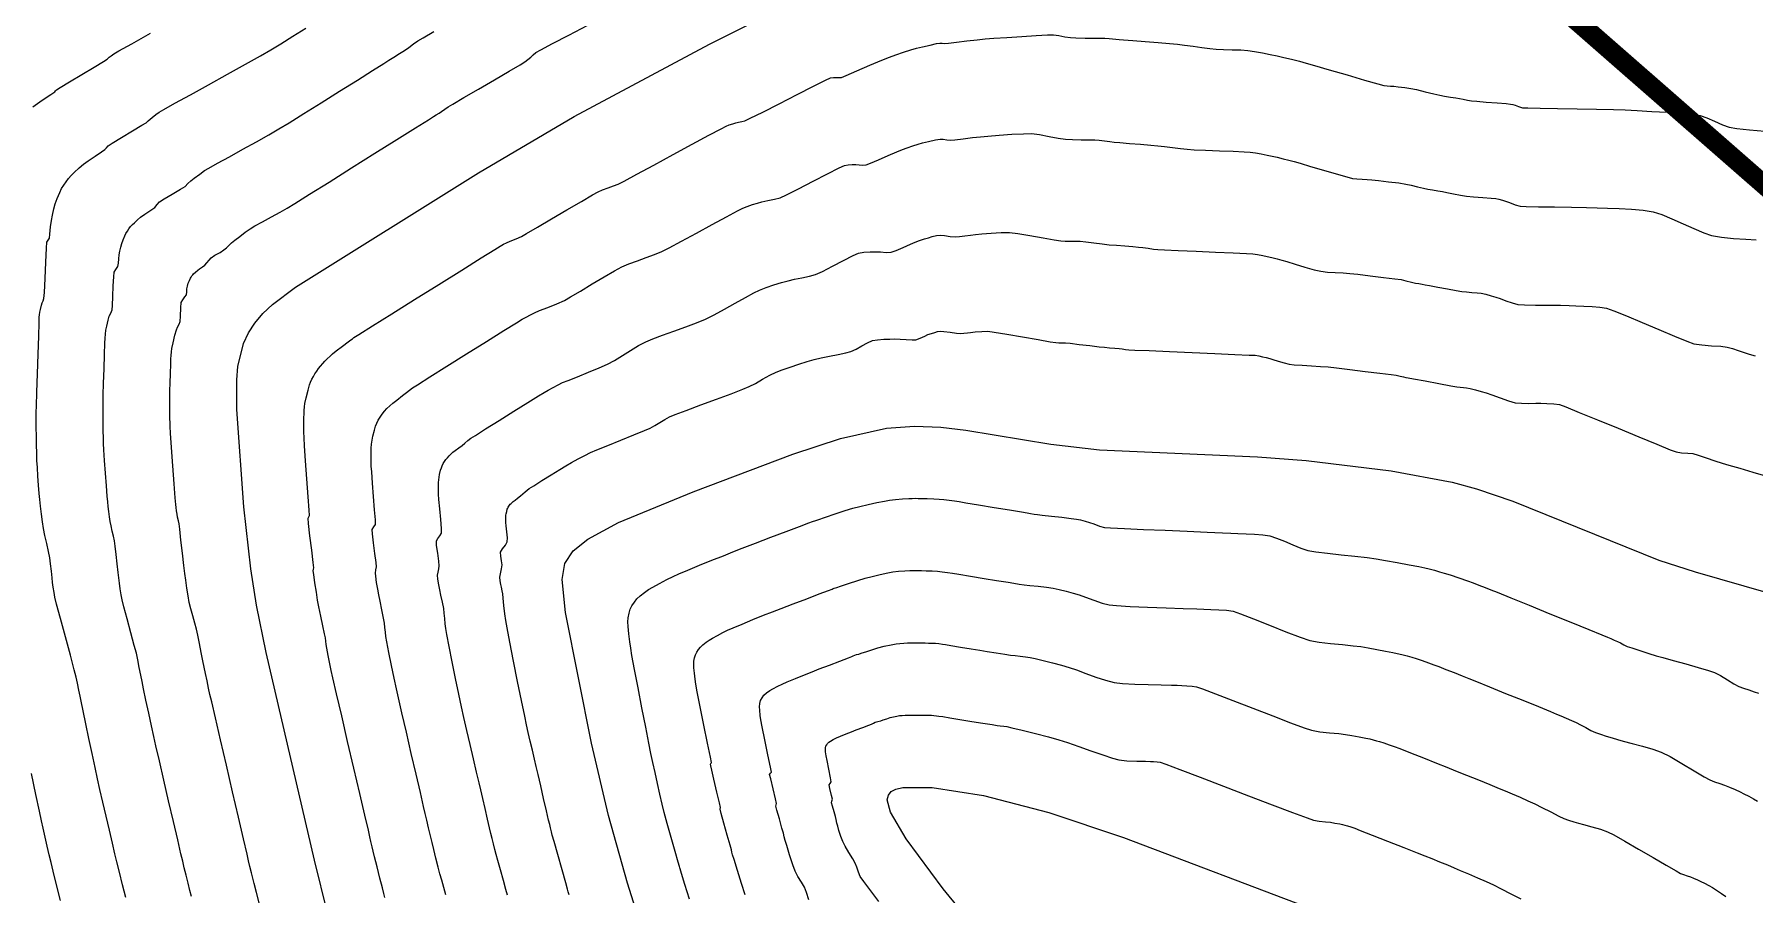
# Model space of a CAD drawing. Extents: x 27 to 849, y 0 to 853.
# Drawn here: x 494.5 to 583, y 647 to 691.2 of the extents above; entities that cross this region are included whole.
import ezdxf

# ---------------------------------------------------------------- set-up
doc = ezdxf.new("R2010")
doc.units = 0
doc.header["$LTSCALE"] = 2
for name, color, linetype in [('ARQ - PORTAS E ESQUADRIAS 1-50', 2, 'Continuous'), ('Curva 1 m', 5, 'Continuous'), ('Curva Mestra', 1, 'Continuous')]:
    doc.layers.add(name, color=color, linetype=linetype)

msp = doc.modelspace()

# ---------------------------------------------------------------- linework, layer by layer
at = {"layer": 'ARQ - PORTAS E ESQUADRIAS 1-50', "const_width": 1}
msp.add_lwpolyline([(619.662, 64.962), (532.953, 53.734), (488.222, 57.382), (464.071, 66.688), (452.245, 74.702), (148.786, 382.232), (76.606, 469.903), (65.463, 493.563), (62.139, 582.817), (440.601, 808.535), (802.504, 491.862), (619.662, 64.962)], close=True, dxfattribs=at)
at = {"layer": 'Curva 1 m', "linetype": 'Continuous', "lineweight": -3}
for points, elevation in [([(506.099, 646.548), (505.964, 647.087), (505.851, 647.545), (505.783, 647.817), (505.711, 648.105), (505.629, 648.432), (505.558, 648.719), (505.478, 649.064), (505.294, 649.853), (505.036, 650.961), (504.734, 652.262), (504.417, 653.631), (504.113, 654.943), (503.851, 656.071), (503.662, 656.89), (503.574, 657.274), (503.503, 657.601), (503.422, 657.982), (503.342, 658.362), (503.274, 658.69), (503.212, 659.002), (503.126, 659.431), (503.033, 659.9), (502.946, 660.327), (502.879, 660.635), (502.796, 660.954), (502.692, 661.322), (502.59, 661.691), (502.512, 662.01), (502.451, 662.345), (502.388, 662.749), (502.329, 663.159), (502.281, 663.51), (502.232, 663.916), (502.161, 664.542), (502.084, 665.22), (502.021, 665.782), (501.987, 666.06), (501.954, 666.22), (501.912, 666.401), (501.879, 666.56), (501.856, 666.719), (501.833, 666.9), (501.816, 667.06), (501.791, 667.391), (501.737, 668.12), (501.669, 669.048), (501.601, 669.979), (501.548, 670.716), (501.525, 671.061), (501.519, 671.26), (501.515, 671.487), (501.512, 671.686), (501.511, 671.902), (501.51, 672.241), (501.51, 672.61), (501.513, 672.917), (501.522, 673.289), (501.538, 673.799), (501.555, 674.275), (501.566, 674.544), (501.577, 674.717), (501.594, 674.913), (501.615, 675.084), (501.677, 675.37), (501.774, 675.773), (501.848, 676.043), (501.911, 676.181), (501.99, 676.335), (502.046, 676.474), (502.064, 676.752), (502.073, 677.166), (502.096, 677.444), (502.176, 677.587), (502.289, 677.741), (502.359, 677.85), (502.38, 677.999), (502.392, 678.15), (502.421, 678.297), (502.456, 678.439), (502.516, 678.588), (502.566, 678.701), (502.603, 678.76), (502.642, 678.818), (502.686, 678.872), (502.732, 678.925), (502.822, 679.011), (502.942, 679.118), (503.04, 679.183), (503.185, 679.278), (503.307, 679.369), (503.409, 679.485), (503.527, 679.635), (503.639, 679.756), (503.829, 679.878), (504.095, 680.03), (504.293, 680.152), (504.422, 680.267), (504.562, 680.406), (504.688, 680.525), (504.845, 680.651), (505.103, 680.852), (505.39, 681.068), (505.633, 681.239), (505.885, 681.388), (506.275, 681.605), (506.731, 681.854), (507.179, 682.101), (507.545, 682.31), (507.932, 682.547), (508.685, 683.017), (509.696, 683.649), (510.856, 684.375), (512.055, 685.127), (513.186, 685.837), (514.138, 686.435), (514.804, 686.852), (515.073, 687.022), (515.204, 687.102), (515.352, 687.194), (515.474, 687.272), (515.647, 687.396), (515.821, 687.519), (516.065, 687.663), (516.63, 687.993), (517.387, 688.435), (518.208, 688.914), (518.963, 689.356), (519.526, 689.685), (519.766, 689.828), (519.92, 689.949), (520.065, 690.073), (520.197, 690.199), (520.333, 690.319), (520.579, 690.452), (521.182, 690.77), (522.028, 691.215), (523.001, 691.729)], 51), ([(494.462, 687.527), (494.951, 687.861), (495.397, 688.161), (495.596, 688.295), (495.638, 688.344), (495.679, 688.392), (495.876, 688.512), (496.359, 688.805), (496.986, 689.184), (497.612, 689.564), (498.096, 689.857), (498.293, 689.976), (498.343, 690.023), (498.392, 690.07), (498.492, 690.148), (498.628, 690.248), (498.889, 690.395), (499.558, 690.769), (500.524, 691.309)], 54), ([(499.243, 646.828), (499.079, 647.484), (498.917, 648.134), (498.787, 648.665), (498.69, 649.071), (498.558, 649.632), (498.402, 650.297), (498.236, 651.013), (498.07, 651.727), (497.919, 652.388), (497.795, 652.943), (497.669, 653.52), (497.516, 654.233), (497.353, 655.007), (497.193, 655.765), (497.054, 656.432), (496.95, 656.932), (496.896, 657.19), (496.834, 657.5), (496.765, 657.854), (496.698, 658.163), (496.599, 658.544), (496.395, 659.302), (496.141, 660.247), (495.888, 661.187), (495.689, 661.931), (495.598, 662.288), (495.555, 662.525), (495.515, 662.798), (495.482, 663.037), (495.455, 663.274), (495.419, 663.624), (495.378, 663.999), (495.335, 664.312), (495.27, 664.633), (495.178, 665.04), (495.083, 665.458), (495.012, 665.812), (494.959, 666.158), (494.907, 666.561), (494.86, 666.965), (494.823, 667.312), (494.795, 667.626), (494.762, 668.046), (494.728, 668.509), (494.698, 668.952), (494.678, 669.313), (494.665, 669.684), (494.655, 670.141), (494.647, 670.601), (494.642, 670.978), (494.64, 671.188), (494.639, 671.384), (494.639, 671.607), (494.64, 671.803), (494.65, 672.122), (494.672, 672.833), (494.703, 673.776), (494.736, 674.791), (494.766, 675.721), (494.789, 676.406), (494.799, 676.686), (494.809, 676.822), (494.823, 676.956), (494.854, 677.097), (494.905, 677.306), (494.94, 677.436), (494.991, 677.543), (495.039, 677.651), (495.057, 677.966), (495.092, 678.681), (495.134, 679.53), (495.17, 680.246), (495.19, 680.561), (495.255, 680.662), (495.321, 680.764), (495.345, 680.964), (495.381, 681.336), (495.421, 681.664), (495.473, 681.944), (495.542, 682.261), (495.613, 682.53), (495.717, 682.808), (495.849, 683.117), (495.943, 683.316), (496.052, 683.495), (496.171, 683.667), (496.301, 683.831), (496.439, 683.99), (496.597, 684.144), (496.845, 684.373), (497.07, 684.567), (497.311, 684.74), (497.671, 684.984), (498.004, 685.208), (498.167, 685.32), (498.249, 685.417), (498.333, 685.514), (498.547, 685.646), (499.026, 685.936), (499.594, 686.278), (500.075, 686.568), (500.293, 686.702), (500.392, 686.794), (500.491, 686.888), (500.604, 686.978), (500.792, 687.123), (500.963, 687.245), (501.206, 687.383), (501.772, 687.699), (502.568, 688.14), (503.499, 688.657), (504.472, 689.199), (505.393, 689.713), (506.167, 690.15), (506.7, 690.457), (507.212, 690.767), (507.835, 691.153), (508.508, 691.575)], 53), ([(502.622, 646.888), (502.545, 647.196), (502.451, 647.572), (502.35, 647.974), (502.253, 648.361), (502.172, 648.692), (502.082, 649.076), (501.915, 649.792), (501.695, 650.736), (501.448, 651.799), (501.198, 652.875), (500.971, 653.856), (500.791, 654.636), (500.684, 655.108), (500.566, 655.655), (500.425, 656.318), (500.283, 656.992), (500.162, 657.569), (500.085, 657.94), (500.018, 658.277), (499.941, 658.67), (499.862, 659.063), (499.789, 659.399), (499.684, 659.805), (499.509, 660.448), (499.314, 661.164), (499.146, 661.786), (499.055, 662.149), (499.007, 662.407), (498.96, 662.71), (498.917, 663.013), (498.881, 663.274), (498.847, 663.562), (498.799, 663.999), (498.746, 664.483), (498.697, 664.913), (498.661, 665.186), (498.615, 665.418), (498.553, 665.688), (498.492, 665.956), (498.445, 666.186), (498.411, 666.416), (498.376, 666.685), (498.344, 666.954), (498.32, 667.186), (498.296, 667.478), (498.255, 668.009), (498.206, 668.662), (498.159, 669.32), (498.121, 669.868), (498.101, 670.187), (498.091, 670.488), (498.084, 670.844), (498.079, 671.185), (498.076, 671.437), (498.074, 671.731), (498.074, 672.066), (498.077, 672.36), (498.085, 672.679), (498.104, 673.289), (498.128, 674.039), (498.153, 674.778), (498.172, 675.354), (498.182, 675.615), (498.197, 675.818), (498.219, 676.02), (498.265, 676.234), (498.338, 676.537), (498.394, 676.739), (498.471, 676.9), (498.542, 677.063), (498.559, 677.29), (498.579, 677.759), (498.602, 678.307), (498.624, 678.775), (498.643, 679.002), (498.741, 679.155), (498.84, 679.307), (498.866, 679.467), (498.885, 679.702), (498.907, 679.907), (498.941, 680.094), (498.987, 680.305), (499.035, 680.484), (499.106, 680.672), (499.195, 680.88), (499.254, 681.008), (499.328, 681.127), (499.407, 681.242), (499.494, 681.352), (499.585, 681.457), (499.687, 681.556), (499.854, 681.711), (500.006, 681.843), (500.232, 682), (500.541, 682.205), (500.737, 682.344), (500.861, 682.49), (500.986, 682.635), (501.211, 682.777), (501.636, 683.031), (502.063, 683.285), (502.293, 683.427), (502.442, 683.565), (502.589, 683.706), (502.766, 683.848), (503.045, 684.061), (503.298, 684.242), (503.519, 684.37), (503.967, 684.619), (504.57, 684.952), (505.258, 685.332), (505.96, 685.721), (506.605, 686.084), (507.122, 686.384), (507.645, 686.701), (508.398, 687.168), (509.294, 687.728), (510.242, 688.324), (511.153, 688.898), (511.938, 689.393), (512.506, 689.752), (512.769, 689.918), (513.03, 690.079), (513.327, 690.262), (513.571, 690.418), (513.792, 690.575), (514.041, 690.757), (514.263, 690.912), (514.537, 691.075), (515.077, 691.389)], 52), ([(512.573, 646.82), (512.513, 647.041), (512.442, 647.319), (512.314, 647.826), (512.167, 648.412), (512.039, 648.922), (511.968, 649.205), (511.912, 649.443), (511.85, 649.714), (511.795, 649.952), (511.717, 650.286), (511.535, 651.07), (511.277, 652.179), (510.974, 653.483), (510.654, 654.858), (510.349, 656.174), (510.087, 657.306), (509.897, 658.126), (509.81, 658.506), (509.738, 658.855), (509.653, 659.279), (509.579, 659.653), (509.542, 659.851), (509.524, 660.022), (509.506, 660.192), (509.466, 660.391), (509.381, 660.801), (509.277, 661.307), (509.178, 661.791), (509.111, 662.137), (509.045, 662.537), (508.968, 663.029), (508.906, 663.45), (508.88, 663.637), (508.894, 663.718), (508.909, 663.799), (508.878, 664.07), (508.804, 664.7), (508.716, 665.449), (508.644, 666.078), (508.615, 666.349), (508.657, 666.415), (508.7, 666.481), (508.681, 666.761), (508.629, 667.454), (508.561, 668.366), (508.491, 669.304), (508.435, 670.074), (508.409, 670.482), (508.403, 670.793), (508.402, 671.167), (508.405, 671.506), (508.409, 671.713), (508.42, 671.886), (508.437, 672.082), (508.459, 672.253), (508.52, 672.538), (508.618, 672.942), (508.691, 673.212), (508.748, 673.352), (508.82, 673.508), (508.889, 673.643), (508.967, 673.774), (509.063, 673.922), (509.152, 674.049), (509.252, 674.173), (509.374, 674.315), (509.484, 674.437), (509.604, 674.556), (509.749, 674.693), (509.879, 674.809), (510.07, 674.957), (510.384, 675.194), (510.682, 675.417), (510.824, 675.523), (510.899, 675.584), (510.974, 675.644), (511.236, 675.809), (511.924, 676.24), (512.918, 676.863), (514.096, 677.6), (515.337, 678.377), (516.519, 679.117), (517.522, 679.744), (518.223, 680.183), (518.502, 680.356), (518.659, 680.443), (518.819, 680.525), (519.013, 680.603), (519.32, 680.724), (519.588, 680.841), (519.855, 680.993), (520.41, 681.319), (521.141, 681.751), (521.932, 682.219), (522.67, 682.655), (523.242, 682.988), (523.533, 683.15), (523.766, 683.247), (524.044, 683.347), (524.322, 683.445), (524.557, 683.539), (524.866, 683.7), (525.519, 684.05), (526.399, 684.524), (527.389, 685.06), (528.372, 685.592), (529.232, 686.057), (529.852, 686.391), (530.117, 686.53), (530.272, 686.588), (530.452, 686.646), (530.606, 686.691), (530.757, 686.724), (530.93, 686.757), (531.078, 686.796), (531.357, 686.932), (531.994, 687.251), (532.844, 687.681), (533.763, 688.147), (534.606, 688.574), (535.229, 688.887), (535.486, 689.013), (535.633, 689.031), (535.776, 689.036), (535.911, 689.027), (536.046, 689.026), (536.289, 689.127), (536.836, 689.363), (537.507, 689.655), (538.127, 689.921), (538.518, 690.083), (538.843, 690.198), (539.228, 690.325), (539.605, 690.444), (539.903, 690.531), (540.216, 690.61), (540.6, 690.698), (540.936, 690.771), (541.101, 690.802), (541.23, 690.787), (541.358, 690.771), (541.542, 690.791), (541.955, 690.842), (542.484, 690.908), (543.017, 690.971), (543.442, 691.015), (543.878, 691.048), (544.544, 691.094), (545.312, 691.143), (546.054, 691.186), (546.64, 691.216), (546.942, 691.224), (547.221, 691.186), (547.539, 691.124), (547.818, 691.079), (548.103, 691.068), (548.585, 691.059), (549.124, 691.053), (549.581, 691.048), (549.818, 691.042), (549.977, 691.026), (550.159, 691.003), (550.318, 690.984), (550.549, 690.965), (551.036, 690.927), (551.668, 690.877), (552.332, 690.823), (552.92, 690.774), (553.318, 690.738), (553.69, 690.695), (554.128, 690.638), (554.581, 690.578), (554.995, 690.525), (555.318, 690.491), (555.697, 690.471), (556.141, 690.458), (556.58, 690.444), (556.943, 690.418), (557.291, 690.369), (557.695, 690.297), (558.098, 690.217), (558.443, 690.145), (558.789, 690.065), (559.193, 689.966), (559.597, 689.862), (559.943, 689.77), (560.368, 689.649), (561.128, 689.427), (562.043, 689.159), (562.936, 688.898), (563.629, 688.698), (563.943, 688.611), (564.101, 688.594), (564.283, 688.584), (564.443, 688.574), (564.677, 688.55), (565.018, 688.51), (565.318, 688.467), (565.612, 688.403), (566.055, 688.297), (566.504, 688.189), (566.818, 688.118), (567.062, 688.073), (567.355, 688.024), (567.629, 687.979), (567.818, 687.948), (568.017, 687.909), (568.243, 687.864), (568.443, 687.83), (568.71, 687.805), (569.204, 687.764), (569.764, 687.719), (570.231, 687.682), (570.443, 687.663), (570.568, 687.632), (570.693, 687.597), (570.861, 687.535), (571.068, 687.47), (571.339, 687.461), (571.98, 687.448), (572.867, 687.433), (573.872, 687.416), (574.871, 687.397), (575.739, 687.377), (576.349, 687.357), (576.961, 687.326), (577.71, 687.285), (578.501, 687.237), (579.242, 687.184), (579.838, 687.131), (580.195, 687.08), (580.547, 686.959), (580.946, 686.778), (581.345, 686.596), (581.695, 686.471), (582.086, 686.411), (582.745, 686.341), (583.526, 686.269)], 49), ([(515.702, 646.964), (515.596, 647.338), (515.49, 647.717), (515.401, 648.041), (515.309, 648.396), (515.196, 648.844), (515.084, 649.296), (514.993, 649.664), (514.911, 650.009), (514.818, 650.41), (514.725, 650.812), (514.646, 651.157), (514.562, 651.518), (514.396, 652.227), (514.175, 653.174), (513.925, 654.246), (513.672, 655.334), (513.442, 656.325), (513.262, 657.109), (513.157, 657.573), (513.045, 658.11), (512.91, 658.776), (512.777, 659.444), (512.673, 659.982), (512.621, 660.263), (512.596, 660.48), (512.574, 660.728), (512.549, 660.944), (512.498, 661.206), (512.41, 661.629), (512.317, 662.075), (512.252, 662.403), (512.202, 662.693), (512.145, 663.046), (512.098, 663.358), (512.079, 663.528), (512.107, 663.69), (512.137, 663.851), (512.113, 664.076), (512.055, 664.54), (511.987, 665.083), (511.933, 665.545), (511.916, 665.764), (512.001, 665.896), (512.088, 666.029), (512.079, 666.26), (512.041, 666.785), (511.989, 667.465), (511.934, 668.159), (511.89, 668.727), (511.869, 669.03), (511.864, 669.354), (511.865, 669.72), (511.87, 669.953), (511.883, 670.156), (511.906, 670.358), (511.953, 670.572), (512.026, 670.875), (512.081, 671.077), (512.15, 671.241), (512.23, 671.4), (512.324, 671.555), (512.427, 671.705), (512.546, 671.852), (512.676, 671.995), (512.819, 672.137), (512.972, 672.275), (513.175, 672.431), (513.479, 672.659), (513.681, 672.81), (513.829, 672.933), (513.98, 673.052), (514.24, 673.217), (514.874, 673.616), (515.76, 674.171), (516.772, 674.806), (517.789, 675.442), (518.686, 676.002), (519.34, 676.409), (519.626, 676.586), (519.826, 676.699), (520.056, 676.822), (520.26, 676.924), (520.517, 677.03), (520.945, 677.197), (521.414, 677.386), (521.797, 677.555), (522.117, 677.734), (522.624, 678.036), (523.228, 678.401), (523.844, 678.771), (524.382, 679.086), (524.756, 679.288), (525.12, 679.442), (525.551, 679.6), (526.005, 679.76), (526.438, 679.916), (526.804, 680.066), (527.188, 680.26), (527.818, 680.597), (528.588, 681.016), (529.394, 681.457), (530.13, 681.859), (530.692, 682.163), (530.974, 682.308), (531.198, 682.395), (531.464, 682.484), (531.73, 682.566), (531.952, 682.63), (532.254, 682.696), (532.601, 682.763), (532.898, 682.841), (533.216, 682.991), (533.83, 683.302), (534.586, 683.69), (535.335, 684.074), (535.925, 684.373), (536.204, 684.504), (536.387, 684.533), (536.6, 684.545), (536.782, 684.549), (536.955, 684.539), (537.152, 684.523), (537.322, 684.529), (537.542, 684.611), (537.956, 684.79), (538.446, 685.006), (538.892, 685.202), (539.176, 685.321), (539.42, 685.408), (539.709, 685.504), (539.991, 685.592), (540.215, 685.658), (540.523, 685.738), (540.873, 685.82), (541.113, 685.861), (541.277, 685.848), (541.464, 685.816), (541.628, 685.798), (541.872, 685.821), (542.304, 685.875), (542.79, 685.937), (543.191, 685.981), (543.579, 686.014), (544.16, 686.059), (544.809, 686.104), (545.403, 686.135), (545.816, 686.138), (546.232, 686.087), (546.719, 685.997), (547.193, 685.905), (547.568, 685.848), (547.932, 685.831), (548.367, 685.827), (548.777, 685.827), (549.068, 685.82), (549.299, 685.798), (549.568, 685.765), (549.837, 685.73), (550.068, 685.704), (550.366, 685.678), (550.86, 685.639), (551.43, 685.594), (551.956, 685.552), (552.318, 685.519), (552.665, 685.478), (553.068, 685.424), (553.471, 685.371), (553.818, 685.334), (554.177, 685.314), (554.772, 685.289), (555.48, 685.262), (556.18, 685.234), (556.75, 685.209), (557.068, 685.189), (557.329, 685.152), (557.632, 685.098), (557.934, 685.038), (558.193, 684.984), (558.452, 684.924), (558.755, 684.849), (559.058, 684.772), (559.318, 684.703), (559.625, 684.614), (560.17, 684.452), (560.832, 684.256), (561.49, 684.062), (562.026, 683.908), (562.318, 683.833), (562.547, 683.806), (562.816, 683.789), (563.086, 683.776), (563.318, 683.76), (563.661, 683.723), (564.179, 683.664), (564.704, 683.599), (565.068, 683.546), (565.343, 683.488), (565.669, 683.41), (565.976, 683.334), (566.193, 683.284), (566.431, 683.241), (566.704, 683.196), (566.943, 683.156), (567.175, 683.111), (567.517, 683.043), (567.884, 682.972), (568.193, 682.922), (568.55, 682.886), (569.018, 682.851), (569.449, 682.819), (569.693, 682.796), (569.853, 682.76), (570.035, 682.71), (570.193, 682.663), (570.4, 682.588), (570.687, 682.483), (570.943, 682.41), (571.254, 682.394), (571.89, 682.38), (572.712, 682.368), (573.581, 682.355), (574.358, 682.342), (574.904, 682.325), (575.428, 682.306), (576.038, 682.286), (576.675, 682.255), (577.278, 682.202), (577.789, 682.118), (578.222, 681.979), (578.749, 681.762), (579.319, 681.505), (579.882, 681.25), (580.388, 681.035), (580.789, 680.899), (581.29, 680.814), (581.92, 680.75), (582.556, 680.704), (583.077, 680.67)], 48), ([(518.873, 646.956), (518.795, 647.235), (518.662, 647.708), (518.509, 648.251), (518.373, 648.737), (518.29, 649.041), (518.225, 649.291), (518.151, 649.582), (518.079, 649.873), (518.018, 650.123), (517.95, 650.41), (517.844, 650.865), (517.72, 651.4), (517.597, 651.928), (517.497, 652.362), (517.41, 652.731), (517.28, 653.284), (517.121, 653.959), (516.948, 654.694), (516.778, 655.428), (516.625, 656.097), (516.504, 656.64), (516.368, 657.292), (516.202, 658.102), (516.031, 658.957), (515.875, 659.746), (515.758, 660.356), (515.7, 660.674), (515.671, 660.911), (515.645, 661.189), (515.619, 661.465), (515.591, 661.696), (515.53, 662.02), (515.452, 662.386), (515.394, 662.669), (515.347, 662.923), (515.299, 663.211), (515.278, 663.419), (515.3, 663.573), (515.341, 663.749), (515.365, 663.904), (515.34, 664.141), (515.283, 664.546), (515.23, 664.949), (515.218, 665.179), (515.29, 665.308), (515.401, 665.448), (515.475, 665.577), (515.472, 665.814), (515.438, 666.284), (515.392, 666.836), (515.35, 667.318), (515.329, 667.577), (515.326, 667.797), (515.327, 668.044), (515.33, 668.193), (515.339, 668.328), (515.354, 668.463), (515.385, 668.603), (515.436, 668.812), (515.471, 668.942), (515.518, 669.051), (515.57, 669.157), (515.633, 669.26), (515.701, 669.361), (515.781, 669.457), (515.867, 669.554), (515.962, 669.647), (516.065, 669.741), (516.18, 669.829), (516.371, 669.971), (516.537, 670.098), (516.68, 670.214), (516.841, 670.348), (516.986, 670.461), (517.221, 670.612), (517.744, 670.941), (518.442, 671.38), (519.204, 671.857), (519.918, 672.302), (520.47, 672.646), (520.75, 672.817), (520.967, 672.939), (521.221, 673.078), (521.478, 673.213), (521.701, 673.324), (521.988, 673.443), (522.468, 673.632), (523.035, 673.856), (523.583, 674.08), (524.007, 674.27), (524.368, 674.469), (524.779, 674.718), (525.205, 674.983), (525.616, 675.23), (525.979, 675.425), (526.344, 675.578), (526.849, 675.767), (527.434, 675.976), (528.037, 676.193), (528.597, 676.403), (529.051, 676.592), (529.496, 676.812), (530.027, 677.099), (530.586, 677.41), (531.113, 677.705), (531.547, 677.944), (531.831, 678.087), (532.167, 678.216), (532.566, 678.351), (532.965, 678.474), (533.299, 678.57), (533.627, 678.644), (534.012, 678.718), (534.395, 678.797), (534.717, 678.886), (535.064, 679.045), (535.586, 679.315), (536.155, 679.615), (536.642, 679.868), (536.921, 679.995), (537.195, 680.038), (537.516, 680.056), (537.788, 680.062), (538.048, 680.048), (538.344, 680.024), (538.598, 680.032), (538.853, 680.121), (539.226, 680.285), (539.594, 680.454), (539.834, 680.56), (540.059, 680.639), (540.318, 680.722), (540.527, 680.785), (540.716, 680.837), (540.934, 680.891), (541.126, 680.92), (541.352, 680.899), (541.642, 680.852), (541.898, 680.825), (542.108, 680.84), (542.392, 680.877), (542.689, 680.918), (542.94, 680.947), (543.265, 680.977), (543.745, 681.018), (544.26, 681.049), (544.69, 681.052), (545.116, 681), (545.739, 680.895), (546.412, 680.773), (546.987, 680.669), (547.318, 680.617), (547.548, 680.606), (547.818, 680.605), (548.087, 680.605), (548.318, 680.598), (548.608, 680.569), (549.018, 680.519), (549.453, 680.465), (549.818, 680.423), (550.183, 680.391), (550.617, 680.357), (551.027, 680.325), (551.318, 680.3), (551.549, 680.273), (551.818, 680.237), (552.086, 680.202), (552.318, 680.177), (552.662, 680.159), (553.366, 680.128), (554.285, 680.089), (555.274, 680.047), (556.185, 680.008), (556.873, 679.977), (557.193, 679.959), (557.433, 679.923), (557.705, 679.872), (557.943, 679.823), (558.181, 679.767), (558.454, 679.698), (558.693, 679.635), (558.94, 679.561), (559.37, 679.428), (559.877, 679.275), (560.353, 679.138), (560.693, 679.056), (561.037, 679.014), (561.44, 678.989), (561.845, 678.97), (562.193, 678.946), (562.6, 678.901), (563.231, 678.826), (563.922, 678.742), (564.506, 678.668), (564.818, 678.625), (565.073, 678.57), (565.359, 678.499), (565.568, 678.45), (565.727, 678.421), (565.909, 678.392), (566.068, 678.365), (566.289, 678.323), (566.709, 678.241), (567.207, 678.146), (567.659, 678.061), (567.943, 678.013), (568.182, 677.99), (568.466, 677.971), (568.738, 677.952), (568.943, 677.929), (569.184, 677.875), (569.456, 677.8), (569.693, 677.73), (569.909, 677.653), (570.214, 677.538), (570.54, 677.424), (570.818, 677.351), (571.162, 677.326), (571.733, 677.314), (572.396, 677.309), (573.017, 677.304), (573.459, 677.294), (573.808, 677.281), (574.215, 677.268), (574.639, 677.247), (575.041, 677.212), (575.382, 677.155), (575.763, 677.024), (576.413, 676.762), (577.221, 676.422), (578.081, 676.057), (578.883, 675.718), (579.52, 675.458), (579.882, 675.328), (580.292, 675.264), (580.789, 675.225), (581.26, 675.195), (581.595, 675.156), (581.858, 675.086), (582.16, 674.986), (582.461, 674.88), (582.72, 674.794), (583.035, 674.699)], 47), ([(522.041, 646.964), (521.996, 647.122), (521.957, 647.261), (521.867, 647.582), (521.68, 648.249), (521.459, 649.034), (521.271, 649.708), (521.178, 650.041), (521.134, 650.213), (521.085, 650.41), (521.042, 650.582), (520.988, 650.814), (520.876, 651.294), (520.732, 651.916), (520.579, 652.573), (520.443, 653.159), (520.348, 653.568), (520.257, 653.954), (520.151, 654.402), (520.041, 654.871), (519.938, 655.319), (519.851, 655.706), (519.756, 656.165), (519.595, 656.96), (519.395, 657.95), (519.185, 658.997), (518.994, 659.962), (518.849, 660.704), (518.779, 661.086), (518.736, 661.432), (518.693, 661.853), (518.657, 662.231), (518.634, 662.449), (518.603, 662.611), (518.564, 662.794), (518.535, 662.935), (518.499, 663.122), (518.477, 663.31), (518.507, 663.484), (518.561, 663.736), (518.593, 663.956), (518.569, 664.162), (518.524, 664.397), (518.52, 664.594), (518.616, 664.766), (518.764, 664.952), (518.862, 665.125), (518.868, 665.335), (518.842, 665.654), (518.808, 665.958), (518.79, 666.125), (518.788, 666.302), (518.79, 666.433), (518.795, 666.5), (518.802, 666.567), (518.831, 666.689), (518.86, 666.807), (518.884, 666.861), (518.91, 666.915), (518.942, 666.966), (518.975, 667.016), (519.016, 667.065), (519.058, 667.113), (519.107, 667.16), (519.157, 667.206), (519.259, 667.283), (519.393, 667.385), (519.536, 667.503), (519.775, 667.7), (519.992, 667.869), (520.22, 668.019), (520.632, 668.28), (521.117, 668.584), (521.568, 668.862), (521.875, 669.047), (522.163, 669.21), (522.502, 669.396), (522.844, 669.575), (523.142, 669.723), (523.47, 669.863), (524.032, 670.092), (524.706, 670.364), (525.375, 670.634), (525.918, 670.856), (526.216, 670.985), (526.447, 671.114), (526.709, 671.275), (526.971, 671.436), (527.203, 671.562), (527.496, 671.681), (528.067, 671.898), (528.809, 672.175), (529.612, 672.474), (530.367, 672.757), (530.966, 672.984), (531.298, 673.118), (531.622, 673.285), (531.992, 673.495), (532.362, 673.704), (532.688, 673.866), (532.992, 673.983), (533.4, 674.124), (533.853, 674.271), (534.288, 674.406), (534.645, 674.509), (535.003, 674.595), (535.437, 674.685), (535.881, 674.775), (536.269, 674.858), (536.536, 674.931), (536.797, 675.053), (537.093, 675.219), (537.386, 675.38), (537.638, 675.486), (537.902, 675.533), (538.218, 675.559), (538.533, 675.57), (538.794, 675.575), (539.06, 675.567), (539.378, 675.545), (539.674, 675.529), (539.874, 675.535), (540.091, 675.61), (540.33, 675.723), (540.492, 675.799), (540.672, 675.86), (540.839, 675.911), (540.988, 675.951), (541.138, 675.979), (541.311, 675.961), (541.629, 675.917), (541.959, 675.873), (542.168, 675.852), (542.334, 675.865), (542.523, 675.892), (542.689, 675.913), (542.926, 675.935), (543.265, 675.96), (543.564, 675.966), (543.895, 675.919), (544.546, 675.813), (545.353, 675.676), (546.152, 675.539), (546.778, 675.432), (547.068, 675.386), (547.227, 675.38), (547.409, 675.38), (547.568, 675.376), (547.808, 675.351), (548.272, 675.296), (548.816, 675.231), (549.296, 675.174), (549.568, 675.143), (549.821, 675.121), (550.108, 675.099), (550.318, 675.081), (550.477, 675.062), (550.659, 675.037), (550.818, 675.02), (551.131, 675.004), (551.876, 674.971), (552.907, 674.926), (554.08, 674.875), (555.252, 674.824), (556.279, 674.778), (557.015, 674.745), (557.318, 674.73), (557.506, 674.699), (557.693, 674.661), (557.88, 674.617), (558.068, 674.568), (558.228, 674.518), (558.503, 674.431), (558.811, 674.34), (559.068, 674.278), (559.329, 674.249), (559.736, 674.22), (560.212, 674.192), (560.682, 674.162), (561.068, 674.132), (561.505, 674.083), (562.189, 674.002), (562.979, 673.905), (563.734, 673.811), (564.311, 673.738), (564.568, 673.704), (564.774, 673.657), (564.943, 673.616), (565.068, 673.595), (565.193, 673.574), (565.46, 673.523), (566.057, 673.41), (566.77, 673.275), (567.387, 673.159), (567.693, 673.104), (567.852, 673.091), (568.034, 673.079), (568.193, 673.063), (568.367, 673.023), (568.643, 672.951), (568.944, 672.868), (569.193, 672.797), (569.49, 672.692), (569.913, 672.536), (570.351, 672.384), (570.693, 672.291), (571.008, 672.263), (571.385, 672.258), (571.747, 672.263), (572.013, 672.262), (572.322, 672.252), (572.673, 672.234), (572.975, 672.193), (573.295, 672.074), (573.986, 671.796), (574.924, 671.411), (575.985, 670.974), (577.045, 670.536), (577.979, 670.152), (578.664, 669.875), (578.975, 669.756), (579.245, 669.72), (579.559, 669.702), (579.832, 669.671), (580.104, 669.593), (580.515, 669.458), (580.959, 669.308), (581.332, 669.188), (581.681, 669.084), (582.247, 668.917), (582.914, 668.723), (583.562, 668.536)], 46), ([(528.238, 646.739), (528, 647.489), (527.818, 648.065), (527.744, 648.299), (527.728, 648.362), (527.713, 648.425), (527.649, 648.648), (527.492, 649.195), (527.289, 649.908), (527.087, 650.631), (526.934, 651.205), (526.83, 651.632), (526.711, 652.142), (526.585, 652.697), (526.461, 653.257), (526.347, 653.783), (526.25, 654.237), (526.142, 654.773), (525.979, 655.602), (525.785, 656.596), (525.587, 657.625), (525.407, 658.564), (525.272, 659.282), (525.207, 659.653), (525.16, 659.994), (525.112, 660.405), (525.074, 660.781), (525.062, 661.016), (525.081, 661.226), (525.122, 661.465), (525.178, 661.662), (525.269, 661.841), (525.396, 662.035), (525.52, 662.193), (525.687, 662.349), (525.913, 662.529), (526.119, 662.677), (526.341, 662.807), (526.687, 662.996), (527.067, 663.195), (527.386, 663.353), (527.677, 663.48), (528.154, 663.68), (528.745, 663.923), (529.375, 664.18), (529.972, 664.42), (530.461, 664.615), (530.947, 664.804), (531.633, 665.066), (532.418, 665.364), (533.203, 665.661), (533.888, 665.919), (534.373, 666.102), (534.557, 666.171), (534.606, 666.198), (534.675, 666.214), (534.832, 666.268), (535.222, 666.402), (535.73, 666.572), (536.238, 666.738), (536.632, 666.857), (536.99, 666.949), (537.424, 667.052), (537.869, 667.151), (538.257, 667.231), (538.523, 667.279), (538.822, 667.312), (539.187, 667.34), (539.51, 667.36), (539.679, 667.369), (539.831, 667.371), (539.983, 667.369), (540.144, 667.365), (540.448, 667.356), (540.789, 667.344), (541.063, 667.328), (541.302, 667.305), (541.579, 667.271), (541.855, 667.235), (542.093, 667.202), (542.437, 667.146), (543.091, 667.039), (543.895, 666.905), (544.687, 666.773), (545.307, 666.67), (545.597, 666.621), (545.765, 666.594), (545.957, 666.563), (546.126, 666.537), (546.37, 666.509), (546.839, 666.456), (547.384, 666.395), (547.862, 666.339), (548.126, 666.304), (548.34, 666.256), (548.583, 666.192), (548.795, 666.132), (549.026, 666.05), (549.311, 665.946), (549.565, 665.873), (549.883, 665.851), (550.595, 665.816), (551.574, 665.772), (552.694, 665.725), (553.83, 665.678), (554.854, 665.636), (555.641, 665.603), (556.065, 665.583), (556.428, 665.567), (556.851, 665.551), (557.292, 665.529), (557.71, 665.493), (558.065, 665.437), (558.416, 665.328), (558.826, 665.163), (559.257, 664.978), (559.672, 664.808), (560.035, 664.69), (560.436, 664.619), (561.034, 664.543), (561.737, 664.465), (562.45, 664.389), (563.081, 664.32), (563.535, 664.262), (564.026, 664.179), (564.627, 664.069), (565.232, 663.954), (565.736, 663.855), (566.035, 663.792), (566.268, 663.736), (566.537, 663.666), (566.805, 663.593), (567.035, 663.526), (567.347, 663.426), (567.793, 663.277), (568.235, 663.126), (568.535, 663.021), (568.824, 662.91), (569.152, 662.78), (569.439, 662.665), (569.76, 662.535), (570.459, 662.252), (571.407, 661.867), (572.478, 661.432), (573.544, 660.999), (574.478, 660.619), (575.152, 660.345), (575.439, 660.228), (575.6, 660.159), (575.783, 660.08), (575.943, 660.007), (576.101, 659.926), (576.281, 659.83), (576.443, 659.753), (576.679, 659.671), (577.094, 659.536), (577.559, 659.389), (577.943, 659.27), (578.28, 659.173), (578.821, 659.024), (579.462, 658.847), (580.098, 658.668), (580.627, 658.512), (580.943, 658.405), (581.25, 658.247), (581.603, 658.035), (581.938, 657.83), (582.193, 657.689), (582.422, 657.599), (582.695, 657.509), (582.97, 657.42), (583.203, 657.338)], 44), ([(531.101, 646.959), (530.913, 647.545), (530.701, 648.217), (530.525, 648.779), (530.448, 649.031), (530.416, 649.157), (530.386, 649.284), (530.32, 649.52), (530.174, 650.038), (530.003, 650.647), (529.861, 651.154), (529.802, 651.369), (529.823, 651.463), (529.769, 651.698), (529.639, 652.252), (529.485, 652.913), (529.377, 653.375), (529.322, 653.611), (529.304, 653.69), (529.302, 653.702), (529.308, 653.711), (529.339, 653.748), (529.36, 653.775), (529.304, 654.057), (529.161, 654.763), (528.974, 655.693), (528.783, 656.645), (528.63, 657.417), (528.556, 657.809), (528.521, 658.065), (528.484, 658.373), (528.456, 658.655), (528.447, 658.831), (528.461, 658.989), (528.492, 659.168), (528.534, 659.316), (528.602, 659.45), (528.697, 659.596), (528.791, 659.714), (528.916, 659.831), (529.086, 659.966), (529.24, 660.077), (529.406, 660.175), (529.666, 660.317), (529.951, 660.465), (530.191, 660.584), (530.471, 660.706), (530.936, 660.9), (531.493, 661.127), (532.044, 661.35), (532.497, 661.531), (532.938, 661.702), (533.565, 661.941), (534.261, 662.204), (534.905, 662.448), (535.381, 662.627), (535.568, 662.698), (535.617, 662.724), (535.666, 662.751), (535.733, 662.767), (535.804, 662.784), (535.988, 662.846), (536.404, 662.988), (536.888, 663.148), (537.272, 663.266), (537.619, 663.354), (538.035, 663.45), (538.425, 663.533), (538.69, 663.583), (538.981, 663.614), (539.312, 663.637), (539.557, 663.65), (539.751, 663.653), (539.972, 663.652), (540.166, 663.649), (540.402, 663.643), (540.71, 663.633), (540.976, 663.619), (541.222, 663.593), (541.502, 663.558), (541.748, 663.523), (542.073, 663.471), (542.68, 663.371), (543.388, 663.253), (544.014, 663.148), (544.376, 663.088), (544.62, 663.048), (544.904, 663.002), (545.188, 662.957), (545.433, 662.92), (545.736, 662.886), (546.154, 662.843), (546.586, 662.795), (546.933, 662.745), (547.245, 662.678), (547.606, 662.587), (547.965, 662.49), (548.272, 662.401), (548.602, 662.288), (549.016, 662.133), (549.444, 661.983), (549.812, 661.884), (550.194, 661.848), (550.893, 661.81), (551.782, 661.772), (552.734, 661.737), (553.62, 661.706), (554.314, 661.682), (554.687, 661.666), (555.036, 661.651), (555.442, 661.635), (555.846, 661.607), (556.187, 661.557), (556.567, 661.428), (557.23, 661.168), (558.048, 660.84), (558.89, 660.505), (559.627, 660.225), (560.127, 660.062), (560.613, 659.972), (561.2, 659.899), (561.807, 659.84), (562.352, 659.788), (562.752, 659.741), (563.121, 659.679), (563.571, 659.597), (564.025, 659.51), (564.403, 659.436), (564.627, 659.389), (564.867, 659.33), (565.14, 659.258), (565.377, 659.19), (565.595, 659.12), (565.903, 659.018), (566.229, 658.907), (566.502, 658.81), (566.758, 658.713), (567.128, 658.568), (567.551, 658.401), (567.966, 658.236), (568.31, 658.099), (568.696, 657.943), (569.365, 657.672), (570.197, 657.335), (571.076, 656.978), (571.883, 656.65), (572.5, 656.398), (572.81, 656.271), (573.044, 656.172), (573.315, 656.054), (573.586, 655.935), (573.818, 655.829), (574.047, 655.713), (574.314, 655.571), (574.583, 655.431), (574.818, 655.321), (575.068, 655.229), (575.371, 655.132), (575.679, 655.038), (575.943, 654.959), (576.238, 654.879), (576.701, 654.76), (577.241, 654.616), (577.769, 654.461), (578.193, 654.31), (578.653, 654.077), (579.264, 653.727), (579.894, 653.351), (580.413, 653.038), (580.693, 652.879), (580.931, 652.789), (581.209, 652.699), (581.451, 652.616), (581.701, 652.514), (581.998, 652.386), (582.255, 652.267), (582.451, 652.167), (582.696, 652.037), (582.944, 651.9), (583.154, 651.779)], 43), ([(534.368, 646.703), (534.241, 647.09), (534.142, 647.355), (533.991, 647.62), (533.804, 647.915), (533.657, 648.181), (533.538, 648.512), (533.376, 649.021), (533.228, 649.506), (533.152, 649.763), (533.104, 649.952), (533.058, 650.142), (532.986, 650.4), (532.854, 650.869), (532.726, 651.323), (532.669, 651.532), (532.685, 651.603), (532.701, 651.673), (532.646, 651.912), (532.526, 652.421), (532.406, 652.929), (532.353, 653.166), (532.397, 653.221), (532.441, 653.276), (532.389, 653.543), (532.262, 654.177), (532.106, 654.945), (531.971, 655.618), (531.905, 655.965), (531.873, 656.203), (531.843, 656.472), (531.832, 656.647), (531.852, 656.813), (531.89, 656.97), (531.967, 657.108), (532.062, 657.235), (532.199, 657.357), (532.361, 657.477), (532.525, 657.572), (532.772, 657.704), (532.995, 657.815), (533.25, 657.925), (533.674, 658.1), (534.142, 658.291), (534.532, 658.446), (534.901, 658.589), (535.425, 658.788), (535.969, 658.993), (536.399, 659.156), (536.58, 659.224), (536.653, 659.264), (536.727, 659.303), (536.825, 659.328), (536.934, 659.353), (537.067, 659.398), (537.343, 659.492), (537.66, 659.597), (537.912, 659.675), (538.234, 659.755), (538.6, 659.836), (538.858, 659.886), (539.041, 659.906), (539.251, 659.922), (539.436, 659.931), (539.709, 659.934), (540.082, 659.932), (540.348, 659.929), (540.521, 659.925), (540.719, 659.918), (540.888, 659.909), (541.052, 659.892), (541.239, 659.868), (541.403, 659.845), (541.675, 659.801), (542.172, 659.719), (542.722, 659.627), (543.155, 659.555), (543.544, 659.492), (544.007, 659.417), (544.44, 659.348), (544.741, 659.303), (544.972, 659.276), (545.242, 659.249), (545.511, 659.22), (545.741, 659.186), (546, 659.129), (546.409, 659.029), (546.889, 658.906), (547.362, 658.78), (547.749, 658.671), (548.132, 658.541), (548.609, 658.364), (549.126, 658.173), (549.628, 658.005), (550.06, 657.894), (550.502, 657.844), (551.124, 657.808), (551.822, 657.783), (552.489, 657.768), (553.02, 657.757), (553.31, 657.749), (553.542, 657.739), (553.813, 657.728), (554.082, 657.709), (554.31, 657.676), (554.619, 657.568), (555.278, 657.318), (556.174, 656.971), (557.192, 656.576), (558.219, 656.178), (559.141, 655.824), (559.846, 655.561), (560.219, 655.435), (560.637, 655.361), (561.139, 655.305), (561.619, 655.26), (561.969, 655.221), (562.287, 655.166), (562.67, 655.095), (563.015, 655.028), (563.219, 654.986), (563.38, 654.947), (563.561, 654.898), (563.719, 654.853), (563.929, 654.786), (564.216, 654.689), (564.469, 654.6), (564.758, 654.489), (565.302, 654.276), (565.972, 654.012), (566.641, 653.747), (567.18, 653.533), (567.625, 653.354), (568.188, 653.127), (568.799, 652.88), (569.383, 652.642), (569.867, 652.444), (570.18, 652.314), (570.532, 652.165), (570.939, 651.989), (571.345, 651.81), (571.692, 651.651), (572.067, 651.464), (572.519, 651.23), (572.933, 651.015), (573.193, 650.889), (573.429, 650.805), (573.702, 650.72), (573.943, 650.647), (574.208, 650.577), (574.626, 650.469), (575.076, 650.342), (575.443, 650.215), (575.764, 650.048), (576.33, 649.729), (577.038, 649.321), (577.782, 648.887), (578.46, 648.491), (578.964, 648.197), (579.193, 648.068), (579.352, 648.008), (579.537, 647.948), (579.698, 647.893), (579.865, 647.825), (580.063, 647.74), (580.235, 647.66), (580.417, 647.567), (580.64, 647.446), (580.834, 647.335), (581.042, 647.205), (581.301, 647.035), (581.526, 646.882)], 42), ([(537.975, 646.615), (537.554, 647.17), (537.193, 647.648), (537.01, 647.908), (536.921, 648.125), (536.838, 648.382), (536.755, 648.603), (536.631, 648.822), (536.433, 649.145), (536.235, 649.472), (536.108, 649.704), (536.011, 649.969), (535.918, 650.275), (535.855, 650.495), (535.814, 650.656), (535.771, 650.84), (535.731, 651.001), (535.665, 651.235), (535.58, 651.533), (535.537, 651.696), (535.557, 651.79), (535.579, 651.884), (535.532, 652.085), (535.448, 652.432), (535.405, 652.63), (535.463, 652.703), (535.522, 652.777), (535.484, 652.985), (535.395, 653.425), (535.302, 653.877), (535.254, 654.122), (535.23, 654.318), (535.217, 654.462), (535.23, 654.544), (535.246, 654.624), (535.287, 654.692), (535.332, 654.757), (535.403, 654.816), (535.482, 654.877), (535.617, 654.953), (535.799, 655.046), (535.991, 655.128), (536.296, 655.253), (536.567, 655.362), (536.809, 655.455), (537.143, 655.581), (537.445, 655.695), (537.591, 655.751), (537.689, 655.805), (537.787, 655.856), (537.916, 655.888), (538.063, 655.923), (538.19, 655.965), (538.384, 656.031), (538.553, 656.084), (538.716, 656.124), (538.901, 656.165), (539.025, 656.189), (539.17, 656.203), (539.314, 656.212), (539.524, 656.212), (539.926, 656.212), (540.325, 656.21), (540.531, 656.209), (540.667, 656.205), (540.801, 656.199), (540.929, 656.184), (541.058, 656.167), (541.257, 656.135), (541.615, 656.075), (541.934, 656.022), (542.231, 655.975), (542.741, 655.893), (543.314, 655.801), (543.8, 655.724), (544.048, 655.686), (544.208, 655.668), (544.39, 655.65), (544.548, 655.628), (544.81, 655.567), (545.344, 655.435), (546.016, 655.266), (546.689, 655.09), (547.226, 654.94), (547.67, 654.797), (548.245, 654.597), (548.873, 654.374), (549.478, 654.162), (549.981, 653.994), (550.307, 653.905), (550.72, 653.861), (551.228, 653.842), (551.681, 653.836), (551.932, 653.832), (552.092, 653.826), (552.275, 653.816), (552.432, 653.796), (552.729, 653.688), (553.452, 653.413), (554.482, 653.021), (555.697, 652.556), (556.975, 652.067), (558.197, 651.6), (559.241, 651.203), (559.986, 650.923), (560.312, 650.807), (560.602, 650.76), (560.936, 650.727), (561.187, 650.7), (561.412, 650.661), (561.664, 650.613), (561.812, 650.583), (561.937, 650.551), (562.062, 650.516), (562.231, 650.461), (562.437, 650.39), (562.711, 650.283), (563.329, 650.04), (564.131, 649.725), (564.958, 649.399), (565.651, 649.125), (566.051, 648.967), (566.399, 648.828), (566.802, 648.665), (567.206, 648.501), (567.551, 648.358), (567.863, 648.225), (568.28, 648.046), (568.743, 647.845), (569.192, 647.645), (569.567, 647.473), (569.97, 647.275), (570.473, 647.019), (570.975, 646.76)], 41), ([(495.889, 646.675), (495.687, 647.482), (495.513, 648.184), (495.401, 648.638), (495.309, 649.024), (495.204, 649.472), (495.095, 649.941), (494.992, 650.39), (494.905, 650.777), (494.8, 651.264), (494.617, 652.127), (494.389, 653.205)], 54)]:
    msp.add_lwpolyline(points, dxfattribs=dict(at, elevation=elevation))
at = {"layer": 'Curva Mestra', "lineweight": 0}
for points, elevation in [([(509.624, 646.041), (508.944, 648.746), (506.463, 659.44), (505.969, 661.871), (505.68, 663.746), (505.313, 666.934), (504.948, 671.935), (504.949, 673.473), (505.011, 674.148), (505.302, 675.347), (505.549, 675.885), (505.878, 676.393), (506.293, 676.878), (506.787, 677.343), (507.968, 678.236), (517.378, 684.126), (522.309, 687.013), (529.259, 690.751), (534.769, 693.523)], 50), ([(526.302, 643.611), (525.04, 647.566), (524.067, 651.041), (523.198, 654.773), (521.857, 661.497), (521.676, 663.201), (521.821, 664.009), (522.25, 664.672), (522.999, 665.277), (524.582, 666.122), (528.426, 667.7), (533.546, 669.645), (535.992, 670.449), (538.355, 670.976), (539.8, 671.088), (541.151, 671.038), (542.438, 670.88), (546.818, 670.154), (549.318, 669.862), (557.443, 669.5), (559.943, 669.317), (564.318, 668.782), (567.443, 668.196), (568.693, 667.863), (570.568, 667.231), (578.068, 664.185), (579.943, 663.581), (583.693, 662.5)], 45), ([(543.693, 644.318), (541.277, 647.276), (539.368, 649.851), (538.559, 651.227), (538.404, 651.86), (538.457, 652.095), (538.603, 652.278), (538.847, 652.409), (539.193, 652.492), (540.713, 652.489), (543.356, 652.069), (546.703, 651.21), (550.554, 649.915), (560.404, 646.179)], 40)]:
    msp.add_lwpolyline(points, dxfattribs=dict(at, elevation=elevation)).dxf.unprotected_set("ltscale", 0)

doc.saveas('drawing.dxf')
